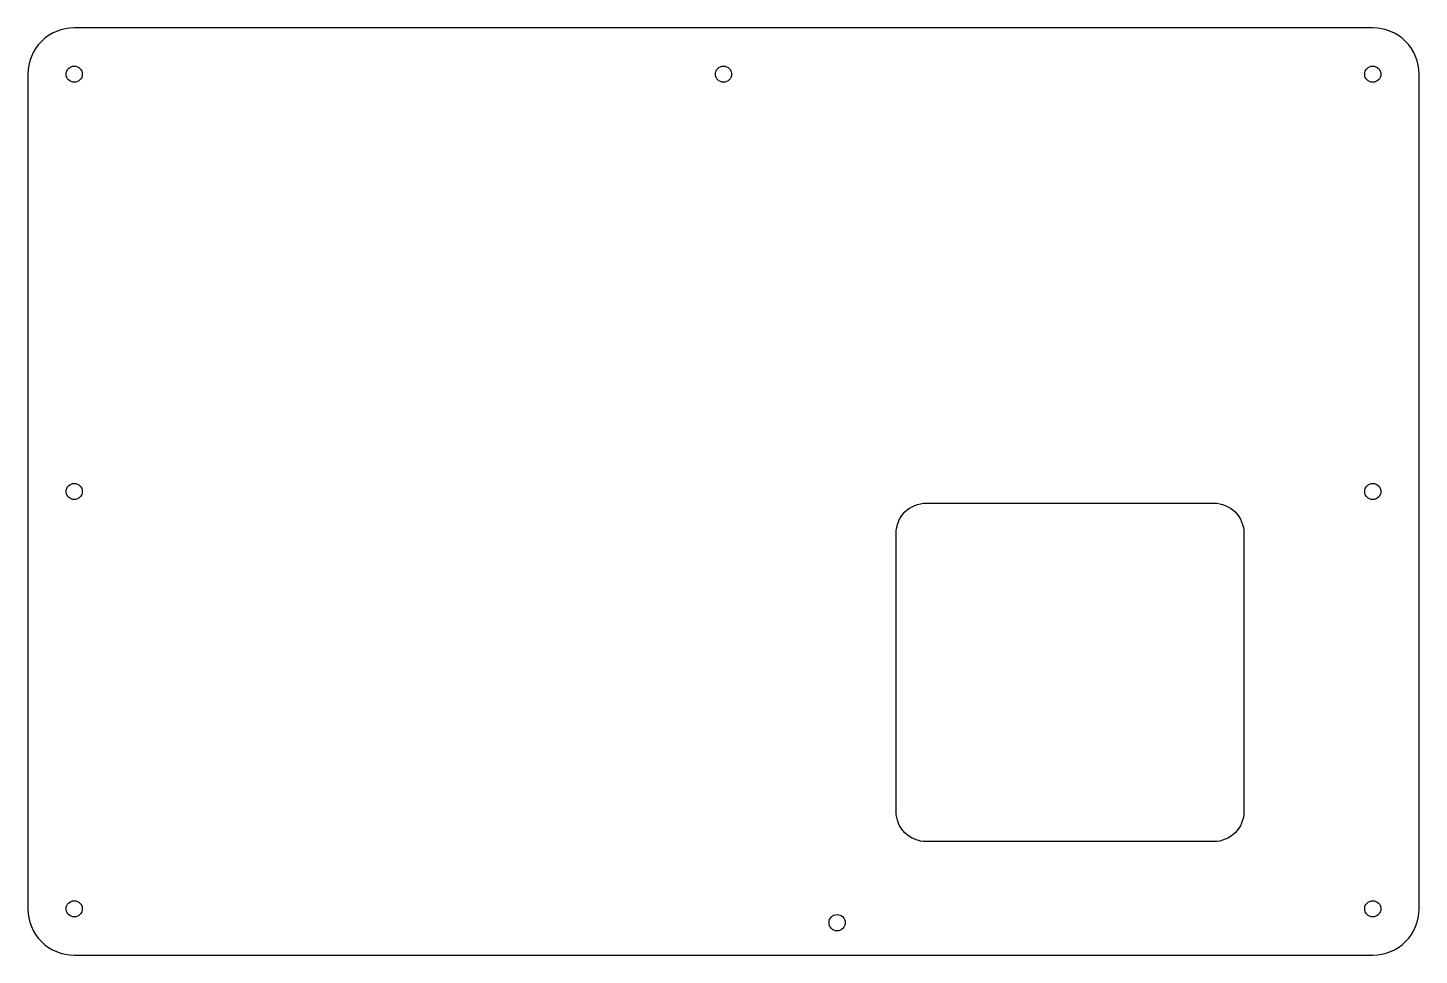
# Model space of a CAD drawing. Header units: millimetres. Extents: x -150 to 150, y -100 to 100.
import ezdxf

# ---------------------------------------------------------------- set-up
doc = ezdxf.new("R2010")
doc.units = ezdxf.units.MM
doc.layers.get('0').update_dxf_attribs({"linetype": 'CONTINUOUS'})

msp = doc.modelspace()

# ---------------------------------------------------------------- linework, layer by layer
for points in [[(-140, 100, 0.4142136), (-150, 90), (-150, -90, 0.4142136), (-140, -100), (140, -100, 0.4142136), (150, -90), (150, 90, 0.4142136), (140, 100)], [(105.717, -75.509), (43.717, -75.509, -0.4142136), (37.217, -69.009), (37.217, -9.009, -0.4142136), (43.717, -2.509), (105.717, -2.509, -0.4142136), (112.217, -9.009), (112.217, -69.009, -0.4142136)]]:
    msp.add_lwpolyline(points, format="xyb", close=True)
for centre in [(-140, 90), (0, 90), (140, 90), (-140, 0), (140, 0), (-140, -90), (140, -90), (24.5, -93)]:
    msp.add_circle(centre, 1.75)

doc.saveas('drawing.dxf')
